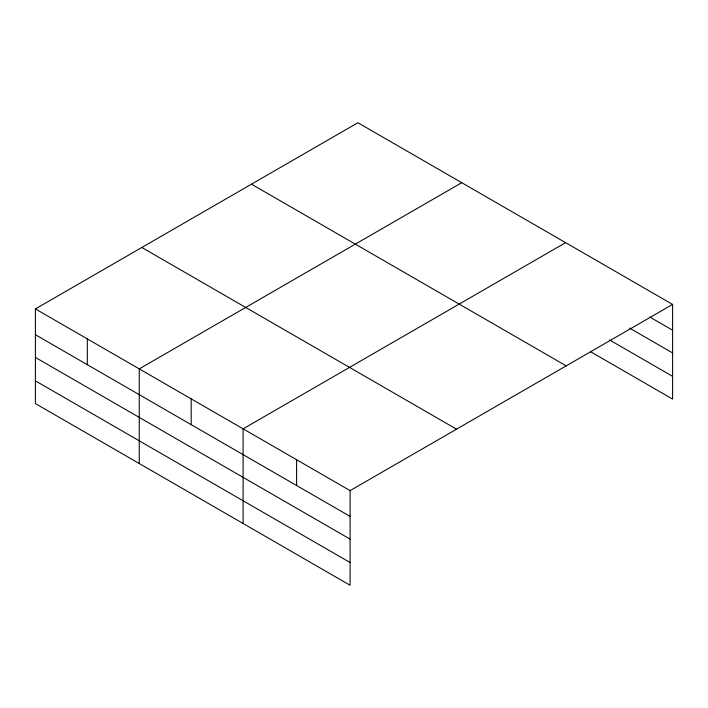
<?xml version="1.0" encoding="UTF-8"?>
<svg xmlns="http://www.w3.org/2000/svg" width="708" height="708" viewBox="0 0 708 708"><rect width="100%" height="100%" fill="white"/><g stroke="black" fill="none" stroke-linecap="round" stroke-linejoin="round"><path stroke-width="1.06" d="M590.437 351.637L672.6 399.073L672.6 304.422L357.894 122.732L35.4 308.927L35.4 403.578L350.106 585.268L350.106 490.617L35.4 308.927M461.749 182.691L139.255 368.886L139.255 463.536M565.604 242.649L243.101 428.844L243.101 523.495M350.106 490.617L672.6 304.422M649.67 316.972L672.6 330.211M629.607 328.114L672.6 352.938M609.544 339.946L672.6 376.346M251.473 184.177L566.179 365.868M141.821 247.481L456.527 429.172M35.4 334.716L350.106 516.406M35.4 357.434L350.106 539.133M35.4 380.851L350.106 562.541M296.599 459.731L296.599 485.52M191.178 398.861L191.178 424.65M87.323 338.902L87.323 364.691"/></g></svg>
